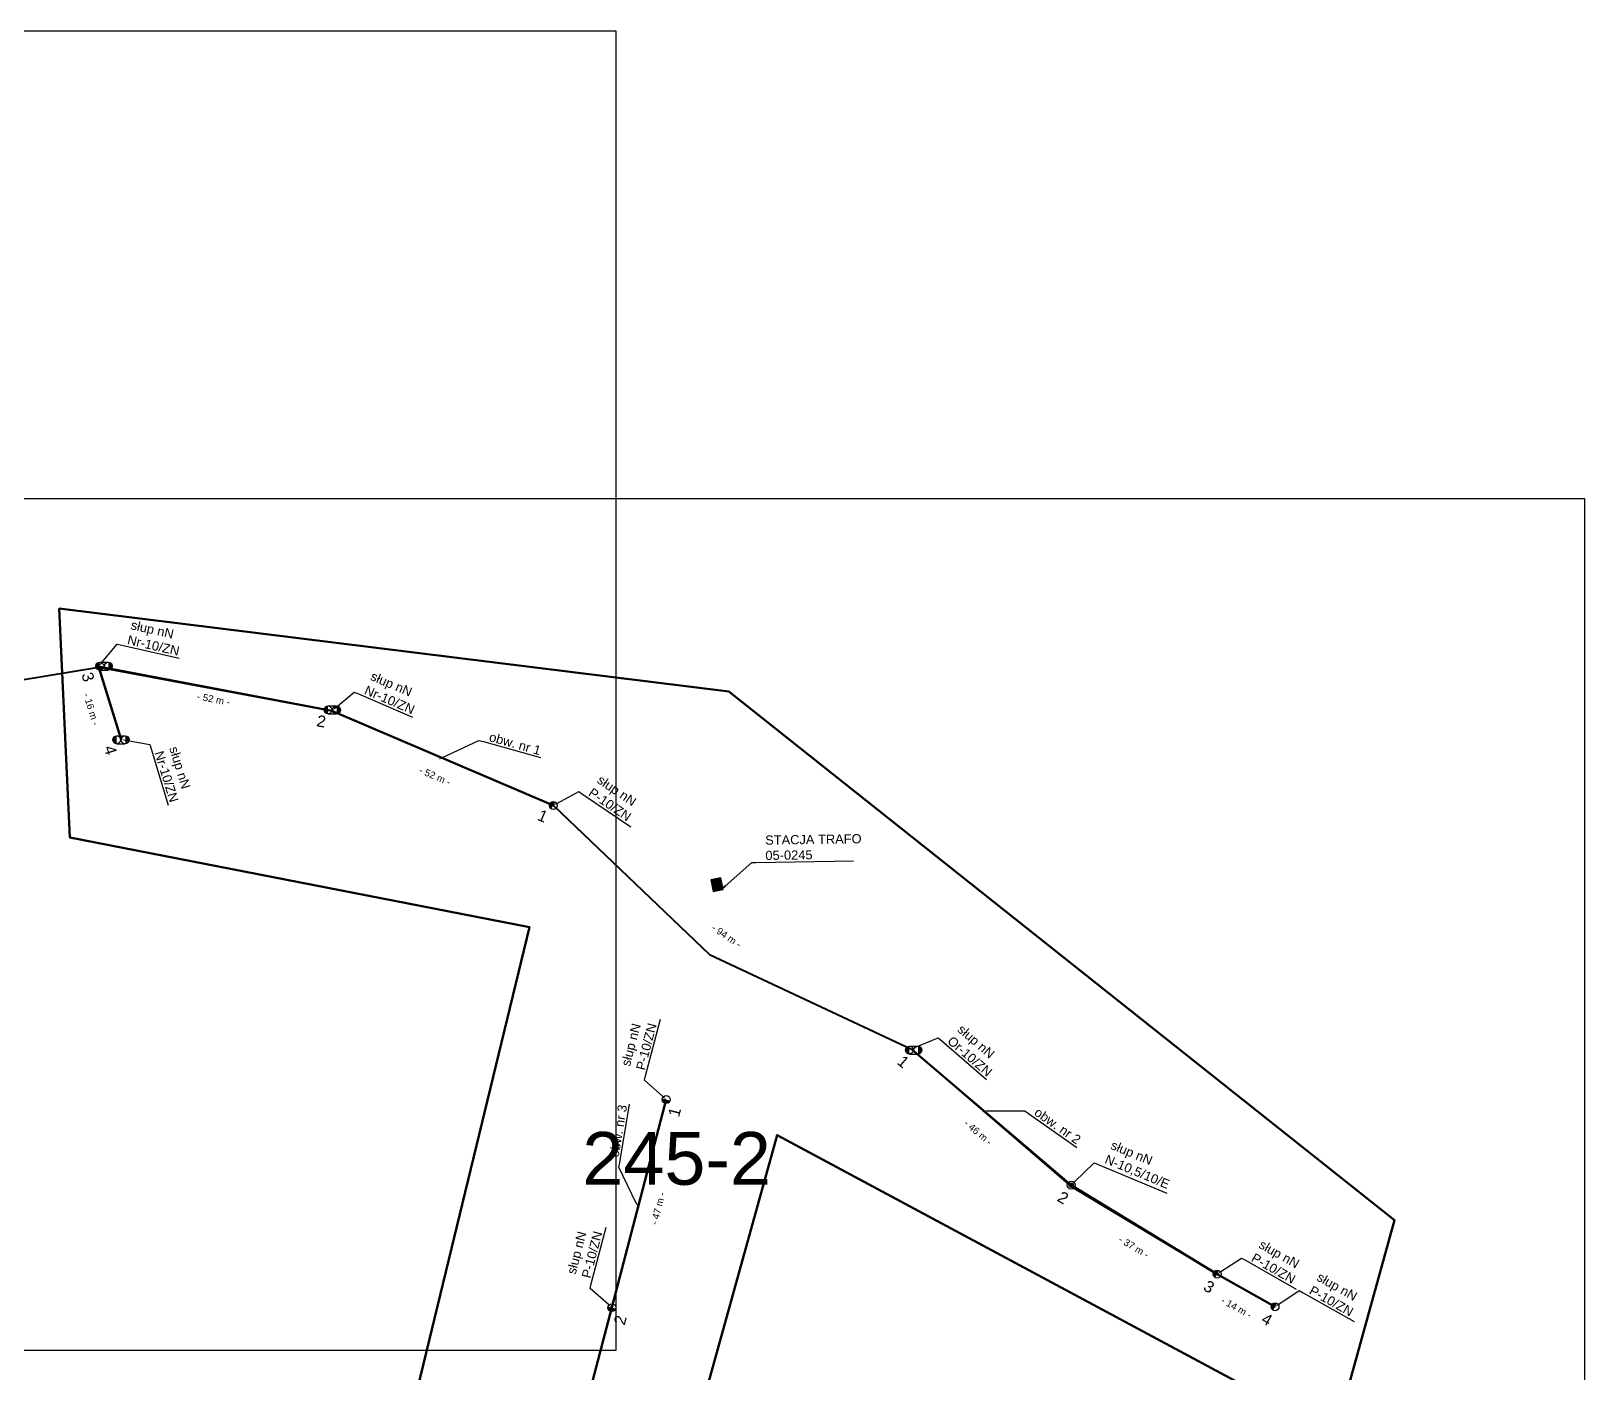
# Model space of a CAD drawing. Header units: metres. Extents: x 7532309 to 7535807, y 5784544 to 5785764.
# Drawn here: x 7535031 to 7535368.8, y 5784836 to 5785127.8 of the extents above; entities that cross this region are included whole.
import ezdxf
from ezdxf import colors
from ezdxf.entities.mleader import LeaderData, LeaderLine
from ezdxf.enums import TextEntityAlignment as Align
from ezdxf.math import Vec2, Vec3

# ---------------------------------------------------------------- set-up
doc = ezdxf.new("R2010")
doc.units = ezdxf.units.M
for name, color, linetype, lineweight in [('!tele', 30, 'Continuous', 40), ('!trafo', 6, 'Continuous', 50), ('!trafo_245', 6, 'Continuous', 50), ('_MM LINIA Sn', 40, 'Continuous', 30)]:
    doc.layers.add(name, color=color, linetype=linetype, lineweight=lineweight)
for name, color, linetype in [('!wymiary', 7, 'Continuous'), ('_MM opisy', 7, 'Continuous'), ('_MM slupy', 5, 'Continuous'), ('_mm trafo', 3, 'Continuous'), ('_numery_05-0245_1', 7, 'Continuous'), ('_numery_05-0245_2', 7, 'Continuous'), ('_numery_05-0245_3', 7, 'Continuous')]:
    doc.layers.add(name, color=color, linetype=linetype)
for name, color, linetype, lineweight, plot in [('_arkusze model', 7, 'Continuous', 50, False), ('_kontrola_05-0245_1', 2, 'Continuous', 50, False), ('_kontrola_05-0245_2', 4, 'Continuous', 50, False), ('_kontrola_05-0245_3', 30, 'Continuous', 50, False)]:
    doc.layers.add(name, color=color, linetype=linetype, lineweight=lineweight, plot=plot)
doc.styles.get("Standard").update_dxf_attribs({"font": 'arial.ttf'})
doc.dimstyles.new('opis linie', dxfattribs={"dimtxt": 1.5, "dimasz": 0.18, "dimexe": 0.18, "dimexo": 0.0625, "dimgap": 2.5, "dimtad": 4, "dimdec": 0, "dimzin": 0, "dimdsep": 46, "dimtxsty": 'Standard', "dimcen": 0.09, "dimse1": 1, "dimse2": 1, "dimsd1": 1, "dimsd2": 1, "dimclrt": 256, "dimadec": 0, "dimazin": 0, "dimtfac": 1, "dimtdec": 0, "dimtofl": 0, "dimtmove": 0, "dimatfit": 3, "dimfxl": 1, "dimtfill": 1, "dimtolj": 1, "dimtzin": 0, "dimarcsym": 0})

# ---------------------------------------------------------------- blocks, each defined once
blk = doc.blocks.new('trafo')
at = {"layer": '_mm trafo'}
h = blk.add_hatch(color=256, dxfattribs=at)
h.dxf.hatch_style = 1
h.paths.add_polyline_path([(-1.15, 1.02), (-0.52, -1.51), (1.64, -0.96), (1.01, 1.59)])
at = {"layer": '_MM LINIA Sn', "color": 2, "lineweight": 60}
for p, q in [((0.58, 0.02), (-0.43, 0.9)), ((-0.32, -0.23), (0.58, 0.02)), ((0.58, -0.92), (-0.32, -0.23)), ((0.55, -0.72), (0.41, -0.9)), ((0.41, -0.9), (0.58, -0.92)), ((0.58, -0.92), (0.55, -0.72))]:
    blk.add_line(p, q, dxfattribs=at)
at = {"layer": '_mm trafo', "flags": 128}
blk.add_lwpolyline([(-0.52, -1.52), (1.64, -0.96), (0.98, 1.58), (-1.17, 0.99), (-0.52, -1.52)], close=True, dxfattribs=at)
blk = doc.blocks.new('ZN')
at = {"layer": '_MM slupy', "transparency": 33554687}
h = blk.add_hatch(color=256, dxfattribs=at)
h.dxf.hatch_style = 1
h.paths.add_polyline_path([(0, -0.86), (0, 0.86, 1)])
at = {"layer": '_MM slupy'}
blk.add_circle((0, 0), 0.857, dxfattribs=at)
blk = doc.blocks.new('*D35')
at = {"layer": 'Defpoints', "color": 0}
for p in [(7535045.75, 5784989.46), (7535049.61, 5784973.45), (7535050.57, 5784973.74)]:
    blk.add_point(p, dxfattribs=at)
at = {"layer": '!wymiary', "insert": (7535044.08, 5784980.35), "char_height": 1.5, "attachment_point": 5, "rotation": 287.0387, "bg_fill": 3, "box_fill_scale": 1.1, "bg_fill_color": 9, "bg_fill_true_color": 13158600, "bg_fill_transparency": 0}
blk.add_mtext('\\A1;- 16 m -', dxfattribs=at)
blk = doc.blocks.new('*D39')
at = {"layer": 'Defpoints', "color": 0}
for p in [(7535157.26, 5784850.2), (7535158.23, 5784849.95), (7535143.87, 5784799.16)]:
    blk.add_point(p, dxfattribs=at)
at = {"layer": '!wymiary', "insert": (7535154.69, 5784823.6), "char_height": 1.5, "attachment_point": 5, "rotation": 75.3019, "bg_fill": 3, "box_fill_scale": 1.1, "bg_fill_color": 9, "bg_fill_true_color": 13158600, "bg_fill_transparency": 0}
blk.add_mtext('\\A1;- 53 m -', dxfattribs=at)
blk = doc.blocks.new('*D40')
at = {"layer": 'Defpoints', "color": 0}
for p in [(7535169.07, 5784895.44), (7535170.04, 5784895.19), (7535157.26, 5784850.2)]:
    blk.add_point(p, dxfattribs=at)
at = {"layer": '!wymiary', "insert": (7535167.28, 5784871.75), "char_height": 1.5, "attachment_point": 5, "rotation": 75.3666, "bg_fill": 3, "box_fill_scale": 1.1, "bg_fill_color": 9, "bg_fill_true_color": 13158600, "bg_fill_transparency": 0}
blk.add_mtext('\\A1;- 47 m -', dxfattribs=at)
blk = doc.blocks.new('*D73')
at = {"layer": 'Defpoints', "color": 0}
for p in [(7535045.75, 5784989.46), (7535045.91, 5784988.47), (7534999.04, 5784981.8)]:
    blk.add_point(p, dxfattribs=at)
at = {"layer": '!wymiary', "insert": (7535023.08, 5784981.43), "char_height": 1.5, "attachment_point": 5, "rotation": 9.3169, "bg_fill": 3, "box_fill_scale": 1.1, "bg_fill_color": 9, "bg_fill_true_color": 13158600, "bg_fill_transparency": 0}
blk.add_mtext('\\A1;- 47 m -', dxfattribs=at)
blk = doc.blocks.new('*D74')
at = {"layer": 'Defpoints', "color": 0}
for p in [(7535045.75, 5784989.46), (7535096.4, 5784980), (7535096.58, 5784980.98)]:
    blk.add_point(p, dxfattribs=at)
at = {"layer": '!wymiary', "insert": (7535070.66, 5784982.5), "char_height": 1.5, "attachment_point": 5, "rotation": 349.4206, "bg_fill": 3, "box_fill_scale": 1.1, "bg_fill_color": 9, "bg_fill_true_color": 13158600, "bg_fill_transparency": 0}
blk.add_mtext('\\A1;- 52 m -', dxfattribs=at)
blk = doc.blocks.new('*D75')
at = {"layer": 'Defpoints', "color": 0}
for p in [(7535096.4, 5784980), (7535144.53, 5784959.39), (7535144.14, 5784958.47)]:
    blk.add_point(p, dxfattribs=at)
at = {"layer": '!wymiary', "insert": (7535118.79, 5784965.77), "char_height": 1.5, "attachment_point": 5, "rotation": 336.822, "bg_fill": 3, "box_fill_scale": 1.1, "bg_fill_color": 9, "bg_fill_true_color": 13158600, "bg_fill_transparency": 0}
blk.add_mtext('\\A1;- 52 m -', dxfattribs=at)
blk = doc.blocks.new('*D76')
at = {"layer": 'Defpoints', "color": 0}
for p in [(7535144.53, 5784959.39), (7535222.35, 5784906.42), (7535222.91, 5784907.25)]:
    blk.add_point(p, dxfattribs=at)
at = {"layer": '!wymiary', "insert": (7535182.17, 5784931.03), "char_height": 1.5, "attachment_point": 5, "rotation": 325.7559, "bg_fill": 3, "box_fill_scale": 1.1, "bg_fill_color": 9, "bg_fill_true_color": 13158600, "bg_fill_transparency": 0}
blk.add_mtext('\\A1;- 94 m -', dxfattribs=at)
blk = doc.blocks.new('*D77')
at = {"layer": 'Defpoints', "color": 0}
for p in [(7535222.35, 5784906.42), (7535256.33, 5784875.87), (7535256.98, 5784876.63)]:
    blk.add_point(p, dxfattribs=at)
at = {"layer": '!wymiary', "insert": (7535236.88, 5784888.29), "char_height": 1.5, "attachment_point": 5, "rotation": 319.2967, "bg_fill": 3, "box_fill_scale": 1.1, "bg_fill_color": 9, "bg_fill_true_color": 13158600, "bg_fill_transparency": 0}
blk.add_mtext('\\A1;- 46 m -', dxfattribs=at)
blk = doc.blocks.new('*D78')
at = {"layer": 'Defpoints', "color": 0}
for p in [(7535256.98, 5784876.63), (7535288.3, 5784856.63), (7535288.82, 5784857.48)]:
    blk.add_point(p, dxfattribs=at)
at = {"layer": '!wymiary', "insert": (7535270.7, 5784863.4), "char_height": 1.5, "attachment_point": 5, "rotation": 328.9765, "bg_fill": 3, "box_fill_scale": 1.1, "bg_fill_color": 9, "bg_fill_true_color": 13158600, "bg_fill_transparency": 0}
blk.add_mtext('\\A1;- 37 m -', dxfattribs=at)
blk = doc.blocks.new('*D79')
at = {"layer": 'Defpoints', "color": 0}
for p in [(7535288.82, 5784857.48), (7535300.91, 5784849.52), (7535301.4, 5784850.39)]:
    blk.add_point(p, dxfattribs=at)
at = {"layer": '!wymiary', "insert": (7535293.02, 5784850.23), "char_height": 1.5, "attachment_point": 5, "rotation": 330.5882, "bg_fill": 3, "box_fill_scale": 1.1, "bg_fill_color": 9, "bg_fill_true_color": 13158600, "bg_fill_transparency": 0}
blk.add_mtext('\\A1;- 14 m -', dxfattribs=at)
blk = doc.blocks.new('R')
at = {"layer": '_MM slupy', "transparency": 33554687}
h = blk.add_hatch(color=256, dxfattribs=at)
h.dxf.hatch_style = 1
h.paths.add_polyline_path([(-0.93, -0.86), (-0.93, 0.86, 1)])
h = blk.add_hatch(color=256, dxfattribs=at)
h.dxf.hatch_style = 1
h.paths.add_polyline_path([(0.93, 0.86), (0.93, -0.86, 1)])
at = {"layer": '_MM slupy'}
for points in [[(-0.93, 0.86), (0.93, 0.86)], [(-0.93, -0.86), (0.93, -0.86)]]:
    blk.add_lwpolyline(points, dxfattribs=at)
for centre in [(-0.93, 0), (0.93, 0)]:
    blk.add_circle(centre, 0.857, dxfattribs=at)
blk = doc.blocks.new('E')
at = {"layer": '_MM slupy'}
h = blk.add_hatch(color=256, dxfattribs=at)
h.dxf.hatch_style = 1
h.paths.add_polyline_path([(0.27, 0.37, 1), (-0.27, -0.37, 1)])
for radius in [0.857, 0.457]:
    blk.add_circle((0, 0), radius, dxfattribs=at)
blk = doc.blocks.new('q')
at = {"layer": '_MM slupy'}
blk.add_blockref('ZN', (0, 0), dxfattribs=at)
at = {"layer": '_MM opisy'}
ml = blk.add_multileader_mtext('Standard', dxfattribs=at)
ml.set_content('\\pxql;słup nN\\PP-10/ZN', color=256)
ml.set_leader_properties()
ml.build(insert=Vec2(0, 0))
ml.multileader.update_dxf_attribs({"has_text_frame": 1, "text_left_attachment_type": 5, "text_right_attachment_type": 5, "dogleg_length": 1, "arrow_head_size": 1})
ctx = ml.context
ctx.base_point, ctx.char_height, ctx.arrow_head_size, ctx.landing_gap_size, ctx.plane_origin = Vec3(3.86, 5.63), 2, 1, 1, Vec3(1.72, -1.42)
ctx.left_attachment, ctx.right_attachment = 5, 5
notes = []
notes.append((ctx, [(0, (1, 1, 0), (2.86, 5.63), (1, 0), 1, [(0, [(0, 0)], 0, [])])]))
ctx.mtext.insert, ctx.mtext.flow_direction = Vec3(4.86, 11.44), 5
ctx.mtext.has_bg_fill, ctx.mtext.bg_color, ctx.mtext.bg_scale_factor, ctx.mtext.bg_transparency, ctx.mtext.use_window_bg_color = 1, -1023410175, 1, 0, 1
for ctx, leaders in notes:
    for number, flags, end, landing, length, lines in leaders:
        leader = LeaderData()
        leader.index, (leader.has_last_leader_line, leader.has_dogleg_vector, leader.attachment_direction) = number, flags
        leader.last_leader_point, leader.dogleg_vector, leader.dogleg_length = Vec3(end), Vec3(landing), length
        for number, points, colour, breaks in lines:
            line = LeaderLine()
            line.index, line.vertices, line.color, line.breaks = number, Vec3.list(points), colors.encode_raw_color(colour), breaks
            leader.lines.append(line)
        ctx.leaders.append(leader)

msp = doc.modelspace()

# ---------------------------------------------------------------- linework, layer by layer
at = {"layer": '!tele', "elevation": 140.78}
msp.add_lwpolyline([(7534637.37, 5785047.79), (7534658.96, 5785045.44), (7534668.95, 5785031.24), (7534684.72, 5785033.16), (7534719.25, 5785039.27), (7534748.19, 5785033.65), (7534768.48, 5785029.72), (7534815.71, 5785009.45), (7534862.77, 5784992.73), (7534903.04, 5784989.46), (7534946.93, 5784985.66), (7534963.15, 5784984.38), (7534981.28, 5784983.19), (7534999.04, 5784981.8), (7535045.75, 5784989.46), (7535096.4, 5784980), (7535144.53, 5784959.39), (7535178.48, 5784927), (7535222.35, 5784906.42), (7535256.98, 5784876.63), (7535288.82, 5784857.48), (7535301.4, 5784850.39)], dxfattribs=at)
at = {"layer": '!tele'}
for points in [[(7535045.75, 5784989.46), (7535050.57, 5784973.74)], [(7535104.97, 5784654.93), (7535119.01, 5784705.78), (7535130.97, 5784750.41), (7535143.87, 5784799.16), (7535157.26, 5784850.2), (7535169.07, 5784895.44)]]:
    msp.add_lwpolyline(points, dxfattribs=at)
at = {"layer": '!trafo_245'}
msp.add_lwpolyline([(7535037.1, 5785002.23), (7535039.43, 5784952.43), (7535139.32, 5784932.92), (7535072.62, 5784657.91), (7535235.74, 5784574.34), (7535257.44, 5784619.33), (7535136.1, 5784682.01), (7535193.16, 5784887.72), (7535314.49, 5784822.63), (7535327.35, 5784869.24), (7535182.71, 5784984.15)], close=True, dxfattribs=at)

# ---------------------------------------------------------------- block references
at = {"layer": '_arkusze model', "rotation": 357.3066721443945}
msp.add_blockref('trafo', (7535179.85, 5784942.16), dxfattribs=at)

# ---------------------------------------------------------------- next in the draw order: block references
for p, rotation in [((7535144.53, 5784959.39, 140.78), 325.7558910549713), ((7535169.07, 5784895.44), 75.3666498855076), ((7535157.26, 5784850.2), 75.3666498855076), ((7535288.82, 5784857.48, 140.78), 330.5882242254077)]:
    msp.add_blockref('q', p, dxfattribs=dict(rotation=rotation))

# ---------------------------------------------------------------- next in the draw order: dimensions: what is measured, and where the dimension line sits
at = {"layer": '!wymiary'}
dim = msp.add_aligned_dim(p1=(7535045.75, 5784989.46), p2=(7535050.57, 5784973.74), distance=-1, dimstyle='opis linie', override={"dimpost": '- <> m -'}, dxfattribs=at)
dim.commit()
dim.dimension.update_dxf_attribs({"geometry": '*D35', "text_midpoint": (7535044.08, 5784980.35)})

# ---------------------------------------------------------------- next in the draw order: leaders
at = {"layer": '_mm trafo', "color": 3}
ml = msp.add_multileader_mtext('Standard', dxfattribs=at)
ml.set_content('STACJA TRAFO\\P05-0245', color=3)
ml.set_leader_properties()
ml.build(insert=Vec2(0, 0))
ml.multileader.update_dxf_attribs({"has_text_frame": 1, "text_left_attachment_type": 5, "text_right_attachment_type": 5, "dogleg_length": 1, "arrow_head_size": 1.5})
ctx = ml.context
ctx.base_point, ctx.char_height, ctx.arrow_head_size, ctx.plane_origin, ctx.plane_x_axis, ctx.plane_y_axis = Vec3(7535188.64, 5784947.01), 2, 1.5, Vec3(7535183.99, 5784910.07), Vec3(0.999891, 0.014731), Vec3(-0.014731, 0.999891)
ctx.left_attachment, ctx.right_attachment, ctx.attachment_type = 5, 5, 2
notes = []
notes.append((ctx, [(0, (1, 1, 0), (7535187.64, 5784947), (0.999891, 0.014731), 1, [(0, [(7535180.75, 5784940.88)], 0, [])])]))
ctx.mtext.insert, ctx.mtext.text_direction, ctx.mtext.rotation, ctx.mtext.flow_direction = Vec3(7535190.56, 5784952.86), Vec3(0.999891, 0.014731), 6.129723, 5
ctx.mtext.has_bg_fill, ctx.mtext.bg_color, ctx.mtext.bg_scale_factor, ctx.mtext.bg_transparency, ctx.mtext.use_window_bg_color = 1, -1073741824, 1, 0, 1
for ctx, leaders in notes:
    for number, flags, end, landing, length, lines in leaders:
        leader = LeaderData()
        leader.index, (leader.has_last_leader_line, leader.has_dogleg_vector, leader.attachment_direction) = number, flags
        leader.last_leader_point, leader.dogleg_vector, leader.dogleg_length = Vec3(end), Vec3(landing), length
        for number, points, colour, breaks in lines:
            line = LeaderLine()
            line.index, line.vertices, line.color, line.breaks = number, Vec3.list(points), colors.encode_raw_color(colour), breaks
            leader.lines.append(line)
        ctx.leaders.append(leader)

# ---------------------------------------------------------------- next in the draw order: block references
at = {"rotation": 330.5882242254077}
msp.add_blockref('q', (7535301.4, 5784850.39, 140.78), dxfattribs=at)

# ---------------------------------------------------------------- next in the draw order: dimensions: what is measured, and where the dimension line sits
at = {"layer": '!wymiary'}
for p1, p2, picture, middle in [((7534999.04, 5784981.8), (7535045.75, 5784989.46), '*D73', (7535023.08, 5784981.43)), ((7535143.87, 5784799.16), (7535157.26, 5784850.2), '*D39', (7535154.69, 5784823.6))]:
    dim = msp.add_aligned_dim(p1=p1, p2=p2, distance=-1, dimstyle='opis linie', override={"dimpost": '- <> m -'}, dxfattribs=at)
    dim.commit()
    dim.dimension.update_dxf_attribs({"geometry": picture, "text_midpoint": middle})

# ---------------------------------------------------------------- next in the draw order: leaders
at = {"layer": '_MM opisy'}
ml = msp.add_multileader_mtext('Standard', dxfattribs=at)
ml.set_content('\\pxql;słup nN\\PNr-10/ZN', color=256)
ml.set_leader_properties()
ml.build(insert=Vec2(0, 0))
ml.multileader.update_dxf_attribs({"has_text_frame": 1, "text_left_attachment_type": 5, "text_right_attachment_type": 5, "dogleg_length": 1, "arrow_head_size": 1})
ctx = ml.context
ctx.base_point, ctx.char_height, ctx.arrow_head_size, ctx.landing_gap_size, ctx.plane_origin, ctx.plane_x_axis, ctx.plane_y_axis = Vec3(7535057.09, 5784971.7), 2, 1, 1, Vec3(7535049.71, 5784971.68), Vec3(0.293017, -0.956107), Vec3(0.956107, 0.293017)
ctx.left_attachment, ctx.right_attachment = 5, 5
notes = []
notes.append((ctx, [(0, (1, 1, 0), (7535056.79, 5784972.65), (0.293017, -0.956107), 1, [(0, [(7535050.57, 5784973.74)], 0, [])])]))
ctx.mtext.insert, ctx.mtext.text_direction, ctx.mtext.flow_direction = Vec3(7535062.93, 5784972.44), Vec3(0.293017, -0.956107), 5
ctx.mtext.has_bg_fill, ctx.mtext.bg_color, ctx.mtext.bg_scale_factor, ctx.mtext.bg_transparency, ctx.mtext.use_window_bg_color = 1, -1023410175, 1, 0, 1
for ctx, leaders in notes:
    for number, flags, end, landing, length, lines in leaders:
        leader = LeaderData()
        leader.index, (leader.has_last_leader_line, leader.has_dogleg_vector, leader.attachment_direction) = number, flags
        leader.last_leader_point, leader.dogleg_vector, leader.dogleg_length = Vec3(end), Vec3(landing), length
        for number, points, colour, breaks in lines:
            line = LeaderLine()
            line.index, line.vertices, line.color, line.breaks = number, Vec3.list(points), colors.encode_raw_color(colour), breaks
            leader.lines.append(line)
        ctx.leaders.append(leader)

# ---------------------------------------------------------------- next in the draw order: block references
at = {"layer": '!trafo'}
msp.add_blockref('R', (7535050.54, 5784973.68), dxfattribs=at)

# ---------------------------------------------------------------- next in the draw order: texts
at = {"layer": '_numery_05-0245_1', "color": 7}
msp.add_text('4', height=2.5, rotation=287.0365, dxfattribs=at).set_placement((7535048.27, 5784971.44), align=Align.MIDDLE_CENTER)
at = {"layer": '_numery_05-0245_3', "color": 7}
msp.add_text('2', height=2.5, rotation=75.3667, dxfattribs=at).set_placement((7535159.06, 5784847.5), align=Align.MIDDLE_CENTER)

# ---------------------------------------------------------------- next in the draw order: dimensions: what is measured, and where the dimension line sits
at = {"layer": '!wymiary'}
for p1, p2, distance, picture, middle in [((7535045.75, 5784989.46), (7535096.4, 5784980), 1, '*D74', (7535070.66, 5784982.5)), ((7535157.26, 5784850.2), (7535169.07, 5784895.44), -1, '*D40', (7535167.28, 5784871.75))]:
    dim = msp.add_aligned_dim(p1=p1, p2=p2, distance=distance, dimstyle='opis linie', override={"dimpost": '- <> m -'}, dxfattribs=at)
    dim.commit()
    dim.dimension.update_dxf_attribs({"geometry": picture, "text_midpoint": middle})

# ---------------------------------------------------------------- next in the draw order: linework, layer by layer
at = {"layer": '_kontrola_05-0245_3', "color": 30}
msp.add_lwpolyline([(7535157.26, 5784850.2), (7535143.87, 5784799.16)], dxfattribs=at)

# ---------------------------------------------------------------- next in the draw order: block references
at = {"layer": '!trafo'}
msp.add_blockref('R', (7535046.87, 5784989.69), dxfattribs=at)

# ---------------------------------------------------------------- next in the draw order: texts
at = {"layer": '_numery_05-0245_3', "color": 7}
msp.add_text('1', height=2.5, rotation=75.3667, dxfattribs=at).set_placement((7535170.87, 5784892.74), align=Align.MIDDLE_CENTER)

# ---------------------------------------------------------------- next in the draw order: dimensions: what is measured, and where the dimension line sits
at = {"layer": '!wymiary'}
dim = msp.add_aligned_dim(p1=(7535096.4, 5784980), p2=(7535144.53, 5784959.39), distance=-1, dimstyle='opis linie', override={"dimpost": '- <> m -'}, dxfattribs=at)
dim.commit()
dim.dimension.update_dxf_attribs({"geometry": '*D75', "text_midpoint": (7535118.79, 5784965.77)})

# ---------------------------------------------------------------- next in the draw order: leaders
at = {"layer": '_MM opisy', "color": 1}
ml = msp.add_multileader_mtext('Standard', dxfattribs=at)
ml.set_content('\\pxql;obw. nr 3', color=1)
ml.set_leader_properties()
ml.build(insert=Vec2(0, 0))
ml.multileader.update_dxf_attribs({"has_text_frame": 1, "text_left_attachment_type": 5, "text_right_attachment_type": 5, "dogleg_length": 1, "arrow_head_size": 1})
ctx = ml.context
ctx.base_point, ctx.char_height, ctx.arrow_head_size, ctx.landing_gap_size, ctx.plane_origin, ctx.plane_x_axis, ctx.plane_y_axis = Vec3(7535158.97, 5784881.73), 2, 1, 1, Vec3(7535178.69, 5784874.92), Vec3(0.165048, 0.986286), Vec3(-0.986286, 0.165048)
ctx.left_attachment, ctx.right_attachment = 5, 5
notes = []
notes.append((ctx, [(0, (1, 1, 0), (7535158.8, 5784880.74), (0.165048, 0.986286), 1, [(0, [(7535163, 5784872.04)], 0, [])])]))
ctx.mtext.insert, ctx.mtext.text_direction, ctx.mtext.flow_direction = Vec3(7535156.72, 5784883.12), Vec3(0.165048, 0.986286), 5
ctx.mtext.has_bg_fill, ctx.mtext.bg_color, ctx.mtext.bg_scale_factor, ctx.mtext.bg_transparency, ctx.mtext.use_window_bg_color = 1, -1023410175, 1, 0, 1
for ctx, leaders in notes:
    for number, flags, end, landing, length, lines in leaders:
        leader = LeaderData()
        leader.index, (leader.has_last_leader_line, leader.has_dogleg_vector, leader.attachment_direction) = number, flags
        leader.last_leader_point, leader.dogleg_vector, leader.dogleg_length = Vec3(end), Vec3(landing), length
        for number, points, colour, breaks in lines:
            line = LeaderLine()
            line.index, line.vertices, line.color, line.breaks = number, Vec3.list(points), colors.encode_raw_color(colour), breaks
            leader.lines.append(line)
        ctx.leaders.append(leader)

# ---------------------------------------------------------------- next in the draw order: linework, layer by layer
at = {"layer": '_kontrola_05-0245_3', "color": 30}
msp.add_lwpolyline([(7535169.07, 5784895.44), (7535157.26, 5784850.2)], dxfattribs=at)

# ---------------------------------------------------------------- next in the draw order: texts
at = {"layer": 'Defpoints', "color": 4}
msp.add_text('245-2', height=11.474, dxfattribs=at).set_placement((7535171.33, 5784882.65), align=Align.MIDDLE_CENTER)

# ---------------------------------------------------------------- next in the draw order: dimensions: what is measured, and where the dimension line sits
at = {"layer": '!wymiary'}
dim = msp.add_aligned_dim(p1=(7535144.53, 5784959.39), p2=(7535222.35, 5784906.42), distance=1, dimstyle='opis linie', override={"dimpost": '- <> m -'}, dxfattribs=at)
dim.commit()
dim.dimension.update_dxf_attribs({"geometry": '*D76', "text_midpoint": (7535182.17, 5784931.03)})

# ---------------------------------------------------------------- next in the draw order: leaders
at = {"layer": '_MM opisy'}
ml = msp.add_multileader_mtext('Standard', dxfattribs=at)
ml.set_content('\\pxql;słup nN\\PNr-10/ZN', color=256)
ml.set_leader_properties()
ml.build(insert=Vec2(0, 0))
ml.multileader.update_dxf_attribs({"has_text_frame": 1, "text_left_attachment_type": 5, "text_right_attachment_type": 5, "dogleg_length": 1, "arrow_head_size": 1})
ctx = ml.context
ctx.base_point, ctx.char_height, ctx.arrow_head_size, ctx.landing_gap_size, ctx.plane_origin, ctx.plane_x_axis, ctx.plane_y_axis = Vec3(7535050.72, 5784994.27), 2, 1, 1, Vec3(7535047.06, 5784987.87), Vec3(0.974871, -0.22277), Vec3(0.22277, 0.974871)
ctx.left_attachment, ctx.right_attachment = 5, 5
notes = []
notes.append((ctx, [(0, (1, 1, 0), (7535049.74, 5784994.49), (0.974871, -0.22277), 1, [(0, [(7535045.7, 5784989.63)], 0, [])])]))
ctx.mtext.insert, ctx.mtext.text_direction, ctx.mtext.flow_direction = Vec3(7535052.98, 5784999.7), Vec3(0.974871, -0.22277), 5
ctx.mtext.has_bg_fill, ctx.mtext.bg_color, ctx.mtext.bg_scale_factor, ctx.mtext.bg_transparency, ctx.mtext.use_window_bg_color = 1, -1023410175, 1, 0, 1
ml = msp.add_multileader_mtext('Standard', dxfattribs=at)
ml.set_content('\\pxql;słup nN\\PNr-10/ZN', color=256)
ml.set_leader_properties()
ml.build(insert=Vec2(0, 0))
ml.multileader.update_dxf_attribs({"has_text_frame": 1, "text_left_attachment_type": 5, "text_right_attachment_type": 5, "dogleg_length": 1, "arrow_head_size": 1})
ctx = ml.context
ctx.base_point, ctx.char_height, ctx.arrow_head_size, ctx.landing_gap_size, ctx.plane_origin, ctx.plane_x_axis, ctx.plane_y_axis = Vec3(7535102.17, 5784983.66, 140.78), 2, 1, 1, Vec3(7535097.42, 5784978.02, 140.78), Vec3(0.919286, -0.39359), Vec3(0.39359, 0.919286)
ctx.left_attachment, ctx.right_attachment = 5, 5
notes.append((ctx, [(0, (1, 1, 0), (7535101.25, 5784984.05, 140.78), (0.919286, -0.39359), 1, [(0, [(7535096.4, 5784980, 140.78)], 0, [])])]))
ctx.mtext.insert, ctx.mtext.text_direction, ctx.mtext.flow_direction = Vec3(7535105.37, 5784988.6, 140.78), Vec3(0.919286, -0.39359), 5
ctx.mtext.has_bg_fill, ctx.mtext.bg_color, ctx.mtext.bg_scale_factor, ctx.mtext.bg_transparency, ctx.mtext.use_window_bg_color = 1, -1023410175, 1, 0, 1
at = {"layer": '_MM opisy', "color": 1}
ml = msp.add_multileader_mtext('Standard', dxfattribs=at)
ml.set_content('\\pxql;obw. nr 1', color=1)
ml.set_leader_properties()
ml.build(insert=Vec2(0, 0))
ml.multileader.update_dxf_attribs({"has_text_frame": 1, "text_left_attachment_type": 5, "text_right_attachment_type": 5, "dogleg_length": 1, "arrow_head_size": 1})
ctx = ml.context
ctx.base_point, ctx.char_height, ctx.arrow_head_size, ctx.landing_gap_size, ctx.plane_origin, ctx.plane_x_axis, ctx.plane_y_axis = Vec3(7535129.34, 5784973.28), 2, 1, 1, Vec3(7535120.43, 5784954.4), Vec3(0.962515, -0.271229), Vec3(0.271229, 0.962515)
ctx.left_attachment, ctx.right_attachment = 5, 5
notes.append((ctx, [(0, (1, 1, 0), (7535128.37, 5784973.55), (0.962515, -0.271229), 1, [(0, [(7535119.52, 5784969.38)], 0, [])])]))
ctx.mtext.insert, ctx.mtext.text_direction, ctx.mtext.flow_direction = Vec3(7535130.96, 5784975.36), Vec3(0.962515, -0.271229), 5
ctx.mtext.has_bg_fill, ctx.mtext.bg_color, ctx.mtext.bg_scale_factor, ctx.mtext.bg_transparency, ctx.mtext.use_window_bg_color = 1, -1023410175, 1, 0, 1
for ctx, leaders in notes:
    for number, flags, end, landing, length, lines in leaders:
        leader = LeaderData()
        leader.index, (leader.has_last_leader_line, leader.has_dogleg_vector, leader.attachment_direction) = number, flags
        leader.last_leader_point, leader.dogleg_vector, leader.dogleg_length = Vec3(end), Vec3(landing), length
        for number, points, colour, breaks in lines:
            line = LeaderLine()
            line.index, line.vertices, line.color, line.breaks = number, Vec3.list(points), colors.encode_raw_color(colour), breaks
            leader.lines.append(line)
        ctx.leaders.append(leader)

# ---------------------------------------------------------------- next in the draw order: linework, layer by layer
at = {"layer": '_kontrola_05-0245_1', "color": 2}
for points in [[(7535096.4, 5784980), (7535045.7, 5784989.63)], [(7535045.7, 5784989.63), (7535050.57, 5784973.74)], [(7535144.53, 5784959.39), (7535096.4, 5784980)]]:
    msp.add_lwpolyline(points, dxfattribs=at)
at = {"layer": 'Defpoints', "color": 4}
msp.add_lwpolyline([(7534763.37, 5784840.92), (7535158.22, 5784840.92), (7535158.22, 5785127.78), (7534763.37, 5785127.78)], close=True, dxfattribs=at)

# ---------------------------------------------------------------- next in the draw order: block references
at = {"layer": '!trafo'}
msp.add_blockref('R', (7535096.48, 5784980.17), dxfattribs=at)

# ---------------------------------------------------------------- next in the draw order: texts
at = {"layer": '_numery_05-0245_1', "color": 7}
for s, rotation, p in [('3', -72.9635, (7535043.4, 5784987.34)), ('2', 349.2425, (7535094.1, 5784977.7)), ('1', 336.822, (7535142.23, 5784957.1))]:
    msp.add_text(s, height=2.5, rotation=rotation, dxfattribs=at).set_placement(p, align=Align.MIDDLE_CENTER)

# ---------------------------------------------------------------- next in the draw order: dimensions: what is measured, and where the dimension line sits
at = {"layer": '!wymiary'}
dim = msp.add_aligned_dim(p1=(7535222.35, 5784906.42), p2=(7535256.98, 5784876.63), distance=-1, dimstyle='opis linie', override={"dimpost": '- <> m -'}, dxfattribs=at)
dim.commit()
dim.dimension.update_dxf_attribs({"geometry": '*D77', "text_midpoint": (7535236.88, 5784888.29)})

# ---------------------------------------------------------------- next in the draw order: dimensions: what is measured, and where the dimension line sits
dim = msp.add_aligned_dim(p1=(7535256.98, 5784876.63), p2=(7535288.82, 5784857.48), distance=-1, dimstyle='opis linie', override={"dimpost": '- <> m -'}, dxfattribs=at)
dim.commit()
dim.dimension.update_dxf_attribs({"geometry": '*D78', "text_midpoint": (7535270.7, 5784863.4)})

# ---------------------------------------------------------------- next in the draw order: leaders
at = {"layer": '_MM opisy'}
ml = msp.add_multileader_mtext('Standard', dxfattribs=at)
ml.set_content('\\pxql;słup nN\\POr-10/ZN', color=256)
ml.set_leader_properties()
ml.build(insert=Vec2(0, 0))
ml.multileader.update_dxf_attribs({"has_text_frame": 1, "text_left_attachment_type": 5, "text_right_attachment_type": 5, "dogleg_length": 1, "arrow_head_size": 1})
ctx = ml.context
ctx.base_point, ctx.char_height, ctx.arrow_head_size, ctx.landing_gap_size, ctx.plane_origin, ctx.plane_x_axis, ctx.plane_y_axis = Vec3(7535228.95, 5784908.17, 140.78), 2, 1, 1, Vec3(7535222.73, 5784904.22, 140.78), Vec3(0.758096, -0.652142), Vec3(0.652142, 0.758096)
ctx.left_attachment, ctx.right_attachment = 5, 5
notes = []
notes.append((ctx, [(0, (1, 1, 0), (7535228.19, 5784908.83, 140.78), (0.758096, -0.652142), 1, [(0, [(7535222.35, 5784906.42, 140.78)], 0, [])])]))
ctx.mtext.insert, ctx.mtext.text_direction, ctx.mtext.flow_direction = Vec3(7535233.49, 5784911.92, 140.78), Vec3(0.758096, -0.652142), 5
ctx.mtext.has_bg_fill, ctx.mtext.bg_color, ctx.mtext.bg_scale_factor, ctx.mtext.bg_transparency, ctx.mtext.use_window_bg_color = 1, -1023410175, 1, 0, 1
at = {"layer": '_MM opisy', "color": 1}
ml = msp.add_multileader_mtext('Standard', dxfattribs=at)
ml.set_content('\\pxql;obw. nr 2', color=1)
ml.set_leader_properties()
ml.build(insert=Vec2(0, 0))
ml.multileader.update_dxf_attribs({"has_text_frame": 1, "text_left_attachment_type": 5, "text_right_attachment_type": 5, "dogleg_length": 1, "arrow_head_size": 1})
ctx = ml.context
ctx.base_point, ctx.char_height, ctx.arrow_head_size, ctx.landing_gap_size, ctx.plane_origin, ctx.plane_x_axis, ctx.plane_y_axis = Vec3(7535247.8, 5784892.44), 2, 1, 1, Vec3(7535233.12, 5784877.6), Vec3(0.817495, -0.575936), Vec3(0.575936, 0.817495)
ctx.left_attachment, ctx.right_attachment = 5, 5
notes.append((ctx, [(0, (1, 1, 0), (7535246.98, 5784893.01), (0.817495, -0.575936), 1, [(0, [(7535237.98, 5784892.97)], 0, [])])]))
ctx.mtext.insert, ctx.mtext.text_direction, ctx.mtext.flow_direction = Vec3(7535250.03, 5784893.86), Vec3(0.817495, -0.575936), 5
ctx.mtext.has_bg_fill, ctx.mtext.bg_color, ctx.mtext.bg_scale_factor, ctx.mtext.bg_transparency, ctx.mtext.use_window_bg_color = 1, -1023410175, 1, 0, 1
for ctx, leaders in notes:
    for number, flags, end, landing, length, lines in leaders:
        leader = LeaderData()
        leader.index, (leader.has_last_leader_line, leader.has_dogleg_vector, leader.attachment_direction) = number, flags
        leader.last_leader_point, leader.dogleg_vector, leader.dogleg_length = Vec3(end), Vec3(landing), length
        for number, points, colour, breaks in lines:
            line = LeaderLine()
            line.index, line.vertices, line.color, line.breaks = number, Vec3.list(points), colors.encode_raw_color(colour), breaks
            leader.lines.append(line)
        ctx.leaders.append(leader)

# ---------------------------------------------------------------- next in the draw order: block references
at = {"layer": '!trafo'}
msp.add_blockref('R', (7535222.84, 5784906.21), dxfattribs=at)

# ---------------------------------------------------------------- next in the draw order: texts
at = {"layer": '_numery_05-0245_2', "color": 7}
msp.add_text('1', height=2.5, rotation=-40.4207, dxfattribs=at).set_placement((7535220.6, 5784903.68), align=Align.MIDDLE_CENTER)

# ---------------------------------------------------------------- next in the draw order: dimensions: what is measured, and where the dimension line sits
at = {"layer": '!wymiary'}
dim = msp.add_aligned_dim(p1=(7535288.82, 5784857.48), p2=(7535301.4, 5784850.39), distance=-1, dimstyle='opis linie', override={"dimpost": '- <> m -'}, dxfattribs=at)
dim.commit()
dim.dimension.update_dxf_attribs({"geometry": '*D79', "text_midpoint": (7535293.02, 5784850.23)})

# ---------------------------------------------------------------- next in the draw order: leaders
at = {"layer": '_MM opisy'}
ml = msp.add_multileader_mtext('Standard', dxfattribs=at)
ml.set_content('\\pxql;słup nN\\PN-10,5/10/E', color=256)
ml.set_leader_properties()
ml.build(insert=Vec2(0, 0))
ml.multileader.update_dxf_attribs({"has_text_frame": 1, "text_left_attachment_type": 5, "text_right_attachment_type": 5, "dogleg_length": 1, "arrow_head_size": 1})
ctx = ml.context
ctx.base_point, ctx.char_height, ctx.arrow_head_size, ctx.landing_gap_size, ctx.plane_origin, ctx.plane_x_axis, ctx.plane_y_axis = Vec3(7535262.97, 5784881.32), 2, 1, 1, Vec3(7535258.12, 5784874.87), Vec3(0.923077, -0.384615), Vec3(0.384615, 0.923077)
ctx.left_attachment, ctx.right_attachment = 5, 5
notes = []
notes.append((ctx, [(0, (1, 1, 0), (7535262.05, 5784881.71), (0.923077, -0.384615), 1, [(0, [(7535257.08, 5784876.84), (7535262.05, 5784881.71)], 0, [])])]))
ctx.mtext.insert, ctx.mtext.text_direction, ctx.mtext.flow_direction = Vec3(7535266.26, 5784886.63), Vec3(0.923077, -0.384615), 5
ctx.mtext.has_bg_fill, ctx.mtext.bg_color, ctx.mtext.bg_scale_factor, ctx.mtext.bg_transparency, ctx.mtext.use_window_bg_color = 1, -1023410175, 1, 0, 1
for ctx, leaders in notes:
    for number, flags, end, landing, length, lines in leaders:
        leader = LeaderData()
        leader.index, (leader.has_last_leader_line, leader.has_dogleg_vector, leader.attachment_direction) = number, flags
        leader.last_leader_point, leader.dogleg_vector, leader.dogleg_length = Vec3(end), Vec3(landing), length
        for number, points, colour, breaks in lines:
            line = LeaderLine()
            line.index, line.vertices, line.color, line.breaks = number, Vec3.list(points), colors.encode_raw_color(colour), breaks
            leader.lines.append(line)
        ctx.leaders.append(leader)

# ---------------------------------------------------------------- next in the draw order: linework, layer by layer
at = {"layer": '_kontrola_05-0245_2', "color": 4}
for points in [[(7535222.35, 5784906.42), (7535257.08, 5784876.84)], [(7535257.08, 5784876.84), (7535288.82, 5784857.48)], [(7535288.82, 5784857.48), (7535301.4, 5784850.39)]]:
    msp.add_lwpolyline(points, dxfattribs=at)
at = {"layer": 'Defpoints', "color": 4}
msp.add_lwpolyline([(7534973.9, 5784739.22), (7535368.76, 5784739.22), (7535368.76, 5785026.08), (7534973.9, 5785026.08)], close=True, dxfattribs=at)

# ---------------------------------------------------------------- next in the draw order: block references
at = {"rotation": 337.3801350617564}
msp.add_blockref('E', (7535257.08, 5784876.84), dxfattribs=at)

# ---------------------------------------------------------------- next in the draw order: texts
at = {"layer": '_numery_05-0245_2', "color": 7}
for s, rotation, p in [('2', -31.3805, (7535255.33, 5784874.1)), ('3', -29.4118, (7535287.06, 5784854.75)), ('4', 330.5882, (7535299.65, 5784847.65))]:
    msp.add_text(s, height=2.5, rotation=rotation, dxfattribs=at).set_placement(p, align=Align.MIDDLE_CENTER)

doc.saveas('drawing.dxf')
